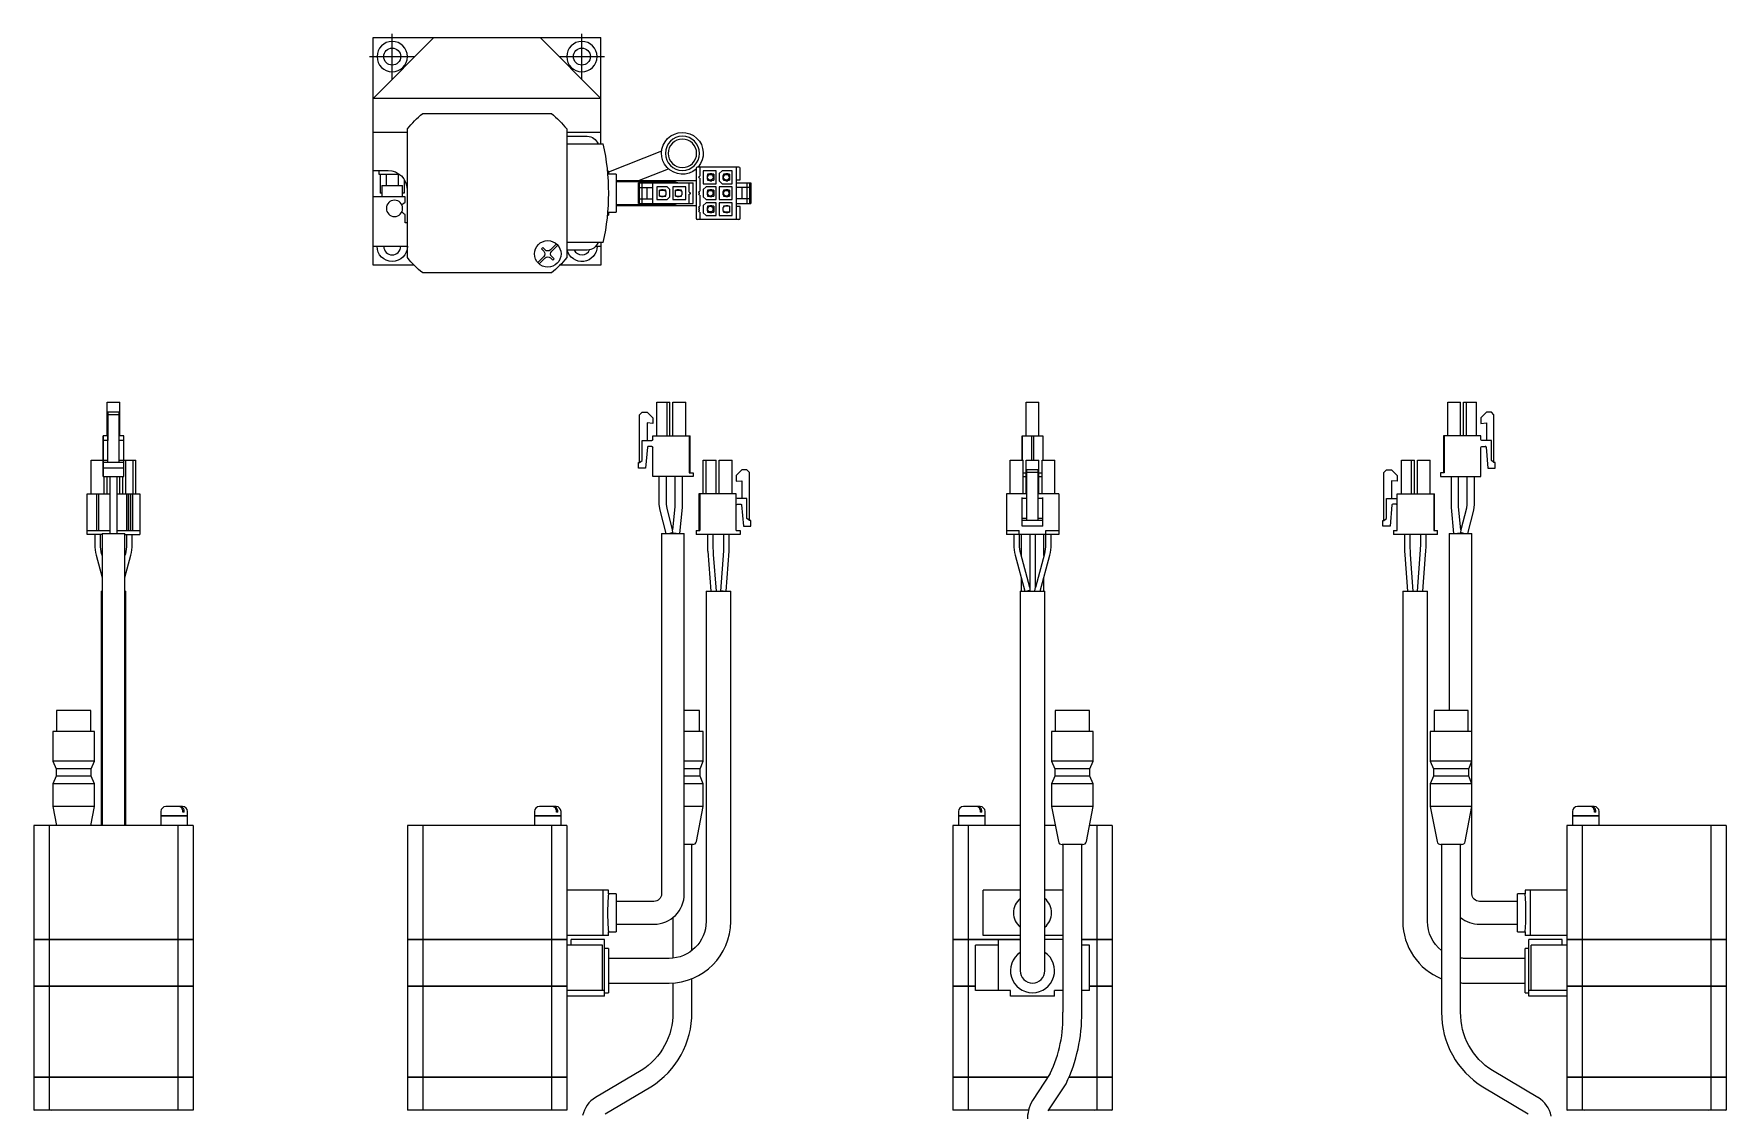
# Model space of a CAD drawing. Extents: x 0 to 475, y -8 to 539.
# Drawn here: x 20 to 466.1, y 255.6 to 539.3 of the extents above; entities that cross this region are included whole.
import ezdxf

# ---------------------------------------------------------------- set-up
doc = ezdxf.new("R2010")
doc.units = 0
doc.header["$LTSCALE"] = 0.5
doc.linetypes.add('CENTER', pattern=[50.8, 31.75, -6.35, 6.35, -6.35])
doc.layers.add('MSM_CENTER', color=1, linetype='CENTER')
doc.layers.add('MSM_CONTINUOUS', color=7, linetype='CONTINUOUS')

msp = doc.modelspace()

# ---------------------------------------------------------------- linework, layer by layer
at = {"layer": 'MSM_CENTER'}
for p, q in [((114.48, 527.28), (114.48, 539.28)), ((164.48, 527.28), (164.48, 539.28)), ((108.48, 533.28), (120.48, 533.28)), ((158.48, 533.28), (170.48, 533.28))]:
    msp.add_line(p, q, dxfattribs=at)
at = {"layer": 'MSM_CONTINUOUS'}
for p, q in [((109.48, 522.28), (125.48, 538.28)), ((109.48, 478.28), (109.48, 538.28)), ((109.48, 538.28), (169.48, 538.28)), ((153.48, 538.28), (169.48, 522.28)), ((169.48, 510.28), (169.48, 538.28)), ((169.48, 522.28), (109.48, 522.28)), ((122.51, 518.28), (156.45, 518.28)), ((118.48, 513.28), (109.48, 513.28)), ((118.48, 480.31), (118.48, 514.25)), ((160.48, 514.25), (160.48, 480.31)), ((169.48, 513.28), (160.48, 513.28)), ((160.48, 512.28), (165.9, 512.28)), ((160.48, 510.28), (170.05, 510.28)), ((185.5, 508.33), (171.48, 502.86)), ((205.88, 504.18), (194.88, 504.18)), ((195.58, 504.18), (195.58, 501.73)), ((205.18, 504.18), (205.18, 490.38)), ((109.48, 503.28), (113.38, 503.28)), ((110.98, 503.28), (110.98, 502.28)), ((110.98, 502.28), (116.38, 502.28)), ((111.3, 502.28), (111.3, 497.28)), ((112.89, 502.28), (112.89, 499.28)), ((116.06, 502.28), (116.06, 499.28)), ((117.65, 500.87), (117.65, 497.28)), ((171.48, 503.1), (171.19, 503.1)), ((173.48, 502.28), (171.26, 502.28)), ((171.48, 503.1), (171.48, 502.28)), ((173.48, 502.28), (173.48, 492.28)), ((194.58, 500.53), (173.48, 500.53)), ((188.48, 500.28), (173.48, 500.28)), ((179.26, 500.53), (187.32, 503.67)), ((179.38, 494.58), (179.38, 499.98)), ((179.38, 499.98), (193.78, 499.98)), ((179.68, 494.58), (179.68, 499.98)), ((180.38, 494.58), (180.38, 499.98)), ((183.18, 494.58), (183.18, 499.98)), ((192.78, 497.53), (192.78, 499.98)), ((193.78, 494.58), (193.78, 499.98)), ((194.58, 503.88), (194.58, 490.68)), ((195.58, 501.23), (195.58, 497.8)), ((196.48, 503.18), (196.48, 499.78)), ((199.88, 503.18), (196.48, 503.18)), ((196.48, 499.78), (199.88, 499.78)), ((197.85, 502.23), (197.48, 501.85)), ((197.48, 501.85), (197.48, 501.1)), ((197.48, 501.1), (197.85, 500.73)), ((198.23, 502.28), (197.58, 502.28)), ((197.58, 502.28), (197.58, 501.95)), ((197.58, 501), (197.58, 500.68)), ((197.58, 500.68), (198.23, 500.68)), ((197.63, 501.26), (197.77, 500.81)), ((199.23, 502.23), (197.85, 502.23)), ((197.85, 500.73), (199.23, 500.73)), ((198.73, 502.38), (198.23, 502.38)), ((198.23, 502.38), (198.23, 502.23)), ((198.23, 500.73), (198.23, 500.58)), ((198.23, 500.58), (198.73, 500.58)), ((198.73, 502.38), (198.73, 502.23)), ((199.23, 502.28), (198.73, 502.28)), ((198.73, 500.58), (198.73, 500.73)), ((198.73, 500.68), (199.23, 500.68)), ((199.23, 501.17), (199.07, 501.69)), ((199.23, 502.28), (199.23, 500.68)), ((199.88, 499.78), (199.88, 503.18)), ((201.43, 503.18), (200.68, 502.43)), ((200.68, 502.43), (200.68, 500.53)), ((200.68, 500.53), (201.43, 499.78)), ((204.08, 503.18), (201.43, 503.18)), ((201.43, 499.78), (204.08, 499.78)), ((202.05, 502.23), (201.68, 501.85)), ((201.68, 501.85), (201.68, 501.1)), ((201.83, 501.68), (201.68, 501.13)), ((201.68, 501.1), (202.05, 500.73)), ((202.43, 502.28), (201.78, 502.28)), ((201.78, 502.28), (201.78, 501.95)), ((201.78, 501), (201.78, 500.68)), ((201.78, 500.68), (202.43, 500.68)), ((203.43, 502.23), (202.05, 502.23)), ((202.05, 500.73), (203.43, 500.73)), ((202.93, 502.38), (202.43, 502.38)), ((202.43, 502.38), (202.43, 502.23)), ((202.43, 500.73), (202.43, 500.58)), ((202.43, 500.58), (202.93, 500.58)), ((202.93, 502.38), (202.93, 502.23)), ((203.43, 502.28), (202.93, 502.28)), ((202.93, 500.58), (202.93, 500.73)), ((202.93, 500.68), (203.43, 500.68)), ((203.12, 500.73), (203.27, 501.28)), ((203.43, 502.28), (203.43, 500.68)), ((204.08, 499.78), (204.08, 503.18)), ((205.18, 500.78), (206.18, 500.78)), ((205.18, 499.98), (208.98, 499.98)), ((206.18, 500.78), (206.18, 503.88)), ((207.98, 499.98), (207.98, 494.58)), ((208.68, 499.98), (208.68, 494.58)), ((208.98, 499.98), (208.98, 494.58)), ((117.88, 496.28), (109.48, 496.28)), ((111.73, 497.28), (111.3, 497.28)), ((111.73, 499.28), (117.23, 499.28)), ((111.73, 499.28), (111.73, 496.28)), ((117.23, 496.28), (117.23, 499.28)), ((117.65, 497.28), (117.23, 497.28)), ((117.88, 494.89), (117.88, 496.28)), ((118.38, 498.28), (118.38, 496.78)), ((118.48, 496.78), (118.38, 496.78)), ((179.68, 498.78), (183.18, 498.78)), ((179.68, 495.78), (183.18, 495.78)), ((181.68, 495.78), (181.68, 498.78)), ((184.28, 498.98), (184.28, 495.58)), ((186.93, 498.98), (184.28, 498.98)), ((184.28, 495.58), (186.93, 495.58)), ((185.43, 498.08), (184.93, 498.08)), ((184.93, 496.48), (184.93, 498.08)), ((186.3, 498.03), (184.93, 498.03)), ((184.93, 496.53), (186.3, 496.53)), ((184.93, 496.48), (185.43, 496.48)), ((185.93, 498.18), (185.43, 498.18)), ((185.43, 498.03), (185.43, 498.18)), ((185.43, 496.53), (185.43, 496.38)), ((185.43, 496.38), (185.93, 496.38)), ((185.93, 498.03), (185.93, 498.18)), ((186.58, 498.08), (185.93, 498.08)), ((185.93, 496.38), (185.93, 496.53)), ((185.93, 496.48), (186.58, 496.48)), ((186.68, 497.65), (186.3, 498.03)), ((186.3, 496.53), (186.68, 496.9)), ((186.58, 497.75), (186.58, 498.08)), ((186.58, 496.48), (186.58, 496.8)), ((186.68, 496.9), (186.68, 497.65)), ((187.68, 498.23), (186.93, 498.98)), ((186.93, 495.58), (187.68, 496.33)), ((187.68, 496.33), (187.68, 498.23)), ((188.48, 498.98), (188.48, 495.58)), ((191.88, 498.98), (188.48, 498.98)), ((188.48, 495.58), (191.88, 495.58)), ((189.63, 498.08), (189.13, 498.08)), ((189.13, 496.48), (189.13, 498.08)), ((190.5, 498.03), (189.13, 498.03)), ((189.13, 496.53), (190.5, 496.53)), ((189.13, 496.48), (189.63, 496.48)), ((190.13, 498.18), (189.63, 498.18)), ((189.63, 498.03), (189.63, 498.18)), ((189.63, 496.53), (189.63, 496.38)), ((189.63, 496.38), (190.13, 496.38)), ((190.13, 498.03), (190.13, 498.18)), ((190.78, 498.08), (190.13, 498.08)), ((190.13, 496.38), (190.13, 496.53)), ((190.13, 496.48), (190.78, 496.48)), ((190.88, 497.65), (190.5, 498.03)), ((190.5, 496.53), (190.88, 496.9)), ((190.78, 497.75), (190.78, 498.08)), ((190.78, 496.48), (190.78, 496.8)), ((190.88, 496.9), (190.88, 497.65)), ((191.88, 495.58), (191.88, 498.98)), ((192.78, 494.58), (192.78, 497.03)), ((195.58, 497.3), (195.58, 497.25)), ((195.58, 496.75), (195.58, 493.88)), ((197.23, 498.98), (196.48, 498.23)), ((196.48, 498.23), (196.48, 496.33)), ((196.48, 496.33), (197.23, 495.58)), ((199.88, 498.98), (197.23, 498.98)), ((197.23, 495.58), (199.88, 495.58)), ((197.85, 498.03), (197.48, 497.65)), ((197.48, 497.65), (197.48, 496.9)), ((197.48, 496.9), (197.85, 496.53)), ((198.23, 498.08), (197.58, 498.08)), ((197.58, 498.08), (197.58, 497.75)), ((197.58, 496.8), (197.58, 496.48)), ((197.58, 496.48), (198.23, 496.48)), ((199.23, 498.03), (197.85, 498.03)), ((197.85, 496.53), (199.23, 496.53)), ((198.73, 498.18), (198.23, 498.18)), ((198.23, 498.18), (198.23, 498.03)), ((198.23, 496.53), (198.23, 496.38)), ((198.23, 496.38), (198.73, 496.38)), ((198.73, 498.18), (198.73, 498.03)), ((199.23, 498.08), (198.73, 498.08)), ((198.73, 496.38), (198.73, 496.53)), ((198.73, 496.48), (199.23, 496.48)), ((199.23, 498.02), (199.14, 498.03)), ((199.23, 496.53), (199.14, 496.53)), ((199.23, 498.08), (199.23, 496.48)), ((199.88, 495.58), (199.88, 498.98)), ((204.08, 498.98), (200.68, 498.98)), ((200.68, 498.98), (200.68, 495.58)), ((200.68, 495.58), (204.08, 495.58)), ((202.05, 498.03), (201.68, 497.65)), ((201.68, 497.65), (201.68, 496.9)), ((201.68, 496.9), (202.05, 496.53)), ((202.43, 498.08), (201.78, 498.08)), ((201.78, 498.08), (201.78, 497.75)), ((201.78, 496.8), (201.78, 496.48)), ((201.78, 496.48), (202.43, 496.48)), ((203.43, 498.03), (202.05, 498.03)), ((202.05, 496.53), (203.43, 496.53)), ((202.93, 498.18), (202.43, 498.18)), ((202.43, 498.18), (202.43, 498.03)), ((202.43, 496.53), (202.43, 496.38)), ((202.43, 496.38), (202.93, 496.38)), ((202.93, 498.18), (202.93, 498.03)), ((203.43, 498.08), (202.93, 498.08)), ((202.93, 496.38), (202.93, 496.53)), ((202.93, 496.48), (203.43, 496.48)), ((203.43, 498.08), (203.43, 496.48)), ((204.08, 495.58), (204.08, 498.98)), ((208.68, 498.78), (205.18, 498.78)), ((208.68, 495.78), (205.18, 495.78)), ((206.68, 498.78), (206.68, 495.78)), ((117.52, 494.68), (117.88, 494.89)), ((117.88, 491.67), (117.52, 491.88)), ((117.88, 489.48), (117.88, 491.67)), ((171.19, 491.46), (171.48, 491.46)), ((171.26, 492.28), (173.48, 492.28)), ((171.48, 492.28), (171.48, 491.46)), ((173.48, 494.28), (188.48, 494.28)), ((173.48, 494.03), (194.58, 494.03)), ((179.38, 494.58), (193.78, 494.58)), ((195.58, 493.38), (195.58, 493.33)), ((195.58, 492.83), (195.58, 492.78)), ((195.58, 492.28), (195.58, 490.38)), ((197.23, 494.78), (196.48, 494.03)), ((196.48, 494.03), (196.48, 492.13)), ((196.48, 492.13), (197.23, 491.38)), ((199.88, 494.78), (197.23, 494.78)), ((197.23, 491.38), (199.88, 491.38)), ((197.85, 493.83), (197.48, 493.45)), ((197.48, 493.45), (197.48, 492.7)), ((197.48, 492.7), (197.85, 492.33)), ((198.23, 493.88), (197.58, 493.88)), ((197.58, 493.88), (197.58, 493.55)), ((197.58, 492.6), (197.58, 492.28)), ((197.58, 492.28), (198.23, 492.28)), ((197.63, 493.29), (197.77, 493.74)), ((199.23, 493.83), (197.85, 493.83)), ((197.85, 492.33), (199.23, 492.33)), ((198.73, 493.98), (198.23, 493.98)), ((198.23, 493.98), (198.23, 493.83)), ((198.23, 492.33), (198.23, 492.18)), ((198.23, 492.18), (198.73, 492.18)), ((198.73, 493.98), (198.73, 493.83)), ((199.23, 493.88), (198.73, 493.88)), ((198.73, 492.18), (198.73, 492.33)), ((198.73, 492.28), (199.23, 492.28)), ((199.23, 493.39), (199.07, 492.86)), ((199.23, 493.88), (199.23, 492.28)), ((199.88, 491.38), (199.88, 494.78)), ((204.08, 494.78), (200.68, 494.78)), ((200.68, 494.78), (200.68, 491.38)), ((200.68, 491.38), (204.08, 491.38)), ((202.05, 493.83), (201.68, 493.45)), ((201.68, 493.45), (201.68, 492.7)), ((201.68, 492.7), (202.05, 492.33)), ((202.43, 493.88), (201.78, 493.88)), ((201.78, 493.88), (201.78, 493.55)), ((201.78, 492.6), (201.78, 492.28)), ((201.78, 492.28), (202.43, 492.28)), ((203.43, 493.83), (202.05, 493.83)), ((202.05, 492.33), (203.43, 492.33)), ((202.93, 493.98), (202.43, 493.98)), ((202.43, 493.98), (202.43, 493.83)), ((202.43, 492.33), (202.43, 492.18)), ((202.43, 492.18), (202.93, 492.18)), ((202.93, 493.98), (202.93, 493.83)), ((203.43, 493.88), (202.93, 493.88)), ((202.93, 492.18), (202.93, 492.33)), ((202.93, 492.28), (203.43, 492.28)), ((203.43, 493.88), (203.43, 492.28)), ((204.08, 491.38), (204.08, 494.78)), ((205.18, 494.58), (208.98, 494.58)), ((206.18, 493.78), (205.18, 493.78)), ((206.18, 490.68), (206.18, 493.78)), ((118.48, 489.48), (117.88, 489.48)), ((205.88, 490.38), (194.88, 490.38)), ((109.48, 483.28), (118.48, 483.28)), ((153.81, 482.59), (154.17, 482.94)), ((154.42, 481.98), (153.81, 482.59)), ((154.17, 482.94), (154.77, 482.34)), ((156.18, 482.34), (157.77, 483.92)), ((158.12, 483.57), (156.54, 481.98)), ((170.05, 484.28), (160.48, 484.28)), ((165.9, 482.28), (160.48, 482.28)), ((168.13, 483.28), (169.48, 483.28)), ((169.48, 484.28), (169.48, 478.28)), ((120.29, 478.28), (109.48, 478.28)), ((152.83, 478.99), (154.42, 480.57)), ((154.77, 480.22), (153.18, 478.63)), ((156.78, 479.62), (156.18, 480.22)), ((156.54, 480.57), (157.14, 479.97)), ((157.14, 479.97), (156.78, 479.62)), ((169.48, 478.28), (158.66, 478.28)), ((156.45, 476.28), (122.51, 476.28)), ((39.3, 433.31), (39.3, 442.21)), ((39.3, 433.31), (39.3, 442.21)), ((39.3, 442.21), (42.7, 442.21)), ((39.3, 433.31), (39.3, 442.21)), ((42.7, 433.31), (42.7, 442.21)), ((184.28, 433.31), (184.28, 442.21)), ((184.28, 433.31), (184.28, 442.21)), ((184.28, 442.21), (187.68, 442.21)), ((186.93, 433.31), (186.93, 442.21)), ((187.68, 433.31), (187.68, 442.21)), ((188.48, 433.31), (188.48, 442.21)), ((188.48, 433.31), (188.48, 442.21)), ((188.48, 442.21), (191.88, 442.21)), ((191.88, 433.31), (191.88, 442.21)), ((281.58, 433.31), (281.58, 442.21)), ((281.58, 442.21), (284.98, 442.21)), ((281.58, 433.31), (281.58, 442.21)), ((281.58, 433.31), (281.58, 442.21)), ((284.98, 433.31), (284.98, 442.21)), ((392.74, 433.31), (392.74, 442.21)), ((392.74, 442.21), (396.14, 442.21)), ((392.74, 433.31), (392.74, 442.21)), ((396.14, 433.31), (396.14, 442.21)), ((396.94, 433.31), (396.94, 442.21)), ((396.94, 442.21), (400.34, 442.21)), ((396.94, 433.31), (396.94, 442.21)), ((397.69, 433.31), (397.69, 442.21)), ((400.34, 433.31), (400.34, 442.21)), ((39.5, 439.61), (39.5, 438.11)), ((39.5, 438.91), (39.5, 439.61)), ((42.5, 439.61), (39.5, 439.61)), ((39.5, 426.31), (39.5, 438.91)), ((42.5, 438.91), (39.5, 438.91)), ((39.5, 438.11), (39.5, 436.61)), ((42.5, 438.91), (42.5, 439.61)), ((42.5, 426.31), (42.5, 438.91)), ((179.68, 438.91), (180.38, 439.61)), ((179.68, 438.91), (180.38, 439.61)), ((179.68, 426.31), (179.68, 438.91)), ((179.68, 426.31), (179.68, 438.91)), ((180.38, 439.61), (181.68, 439.61)), ((181.68, 439.61), (183.18, 438.11)), ((183.18, 438.11), (183.18, 436.61)), ((402.94, 439.61), (401.44, 438.11)), ((402.94, 439.61), (401.44, 438.11)), ((401.44, 438.11), (401.44, 436.61)), ((401.44, 438.11), (401.44, 436.61)), ((404.24, 439.61), (402.94, 439.61)), ((404.94, 438.91), (404.24, 439.61)), ((404.94, 426.31), (404.94, 438.91)), ((38.3, 432.36), (38.3, 433.31)), ((38.3, 433.31), (38.3, 423.61)), ((39.5, 433.31), (38.3, 433.31)), ((39.5, 436.74), (39.5, 432.06)), ((39.5, 436.61), (39.5, 436.74)), ((43.7, 433.31), (42.5, 433.31)), ((43.7, 432.36), (43.7, 433.31)), ((183.18, 436.61), (181.68, 436.74)), ((181.68, 436.74), (181.68, 432.06)), ((183.18, 436.61), (181.68, 436.74)), ((183.18, 432.36), (183.18, 433.31)), ((183.18, 433.31), (193.03, 433.31)), ((183.18, 432.36), (183.18, 433.31)), ((192.78, 433.31), (192.78, 423.61)), ((193.03, 423.61), (193.03, 433.31)), ((280.58, 432.36), (280.58, 433.31)), ((280.58, 433.31), (285.98, 433.31)), ((280.58, 433.31), (280.58, 426.96)), ((283.03, 433.31), (283.03, 426.96)), ((283.53, 433.31), (283.53, 426.96)), ((285.98, 433.31), (285.98, 426.96)), ((391.84, 433.31), (391.59, 433.31)), ((391.59, 433.31), (391.59, 423.61)), ((391.84, 433.31), (391.84, 423.61)), ((401.44, 433.31), (391.84, 433.31)), ((391.84, 433.31), (391.84, 423.61)), ((401.44, 436.61), (402.94, 436.74)), ((401.44, 432.36), (401.44, 433.31)), ((402.94, 436.74), (402.94, 432.06)), ((402.94, 436.74), (402.94, 432.06)), ((38.3, 432.06), (38.3, 432.36)), ((38.3, 426.81), (38.3, 432.06)), ((39.5, 432.06), (38.3, 432.06)), ((38.3, 430.56), (38.3, 430.38)), ((38.3, 430.26), (38.3, 430.56)), ((38.3, 430.38), (38.3, 424.81)), ((38.3, 422.61), (38.3, 430.26)), ((39.5, 432.36), (39.5, 432.06)), ((39.5, 426.81), (39.5, 432.06)), ((43.7, 432.06), (42.5, 432.06)), ((43.7, 432.06), (43.7, 432.36)), ((43.7, 426.81), (43.7, 432.06)), ((180.38, 426.81), (180.38, 432.06)), ((180.38, 432.06), (182.88, 432.06)), ((180.38, 426.81), (180.38, 432.06)), ((181.78, 430.38), (181.29, 424.81)), ((182.88, 430.56), (181.98, 430.56)), ((183.18, 432.36), (183.18, 432.36)), ((183.18, 422.61), (183.18, 430.26)), ((183.18, 430.26), (183.18, 430.26)), ((183.18, 422.61), (183.18, 430.26)), ((280.58, 432.06), (280.58, 432.36)), ((280.58, 426.96), (280.58, 432.06)), ((280.58, 430.26), (280.58, 430.56)), ((280.58, 430.56), (280.58, 430.38)), ((280.58, 430.38), (280.58, 426.96)), ((280.58, 426.96), (280.58, 430.26)), ((401.44, 422.61), (401.44, 430.26)), ((404.24, 432.06), (401.74, 432.06)), ((401.74, 430.56), (402.64, 430.56)), ((402.84, 430.38), (403.33, 424.81)), ((402.84, 430.38), (402.94, 429.23)), ((402.84, 430.38), (403.33, 424.81)), ((402.84, 430.38), (402.94, 429.23)), ((402.94, 429.23), (402.94, 429.23)), ((404.24, 426.81), (404.24, 432.06)), ((35.1, 426.96), (38.3, 426.96)), ((35.1, 418.06), (35.1, 426.96)), ((38.3, 426.31), (38.3, 426.81)), ((39.5, 426.81), (38.3, 426.81)), ((38.3, 424.81), (38.3, 426.31)), ((43.7, 426.31), (38.3, 426.31)), ((43.7, 424.81), (38.3, 424.81)), ((39.5, 426.31), (39.5, 426.81)), ((43.7, 426.81), (42.5, 426.81)), ((43.7, 426.96), (46.9, 426.96)), ((43.7, 426.31), (43.7, 426.81)), ((43.7, 424.81), (43.7, 426.31)), ((43.7, 422.61), (43.7, 424.81)), ((44.25, 418.06), (44.25, 426.96)), ((46.15, 418.06), (46.15, 426.96)), ((46.9, 418.06), (46.9, 426.96)), ((179.38, 424.81), (179.38, 426.31)), ((179.38, 426.31), (179.68, 426.31)), ((179.38, 424.81), (179.38, 426.31)), ((181.29, 424.81), (179.38, 424.81)), ((179.68, 426.31), (180.38, 426.81)), ((179.68, 426.31), (180.38, 426.81)), ((196.48, 418.06), (196.48, 426.96)), ((196.48, 426.96), (199.88, 426.96)), ((197.23, 418.06), (197.23, 426.96)), ((199.88, 418.06), (199.88, 426.96)), ((200.68, 418.06), (200.68, 426.96)), ((200.68, 426.96), (204.08, 426.96)), ((204.08, 418.06), (204.08, 426.96)), ((206.68, 424.36), (205.18, 422.86)), ((207.98, 424.36), (206.68, 424.36)), ((208.68, 423.66), (207.98, 424.36)), ((277.38, 426.96), (280.78, 426.96)), ((277.38, 418.06), (277.38, 426.96)), ((280.78, 418.06), (280.78, 426.96)), ((281.58, 418.06), (281.58, 426.96)), ((281.58, 426.96), (284.98, 426.96)), ((281.78, 411.06), (281.78, 424.36)), ((284.78, 424.36), (281.78, 424.36)), ((284.78, 411.06), (284.78, 424.36)), ((284.98, 418.06), (284.98, 426.96)), ((285.78, 418.06), (285.78, 426.96)), ((285.78, 426.96), (289.18, 426.96)), ((289.18, 418.06), (289.18, 426.96)), ((375.94, 423.66), (376.64, 424.36)), ((376.64, 424.36), (377.94, 424.36)), ((377.94, 424.36), (379.44, 422.86)), ((380.54, 426.96), (383.94, 426.96)), ((380.54, 418.06), (380.54, 426.96)), ((383.19, 418.06), (383.19, 426.96)), ((383.94, 418.06), (383.94, 426.96)), ((384.74, 426.96), (388.14, 426.96)), ((384.74, 418.06), (384.74, 426.96)), ((388.14, 418.06), (388.14, 426.96)), ((403.33, 424.81), (405.24, 424.81)), ((404.94, 426.31), (404.24, 426.81)), ((405.24, 426.31), (404.94, 426.31)), ((405.24, 424.81), (405.24, 426.31)), ((38.3, 423.61), (38.3, 422.61)), ((38.3, 422.61), (43.7, 422.61)), ((38.5, 418.06), (38.5, 422.61)), ((39.3, 418.06), (39.3, 422.61)), ((40, 422.61), (40, 415.25)), ((40, 422.61), (40, 414.71)), ((42, 415.25), (42, 422.61)), ((42.7, 418.06), (42.7, 422.61)), ((43.5, 418.06), (43.5, 422.61)), ((193.78, 422.61), (183.18, 422.61)), ((184.8, 422.61), (184.8, 415.25)), ((186.8, 415.25), (186.8, 422.61)), ((189, 422.61), (189, 414.71)), ((191, 414.71), (191, 422.61)), ((192.78, 423.61), (193.78, 423.61)), ((193.78, 423.61), (193.78, 422.61)), ((205.18, 422.86), (205.18, 421.36)), ((205.18, 421.36), (206.68, 421.49)), ((206.68, 421.49), (206.68, 416.81)), ((208.68, 411.06), (208.68, 423.66)), ((280.78, 423.61), (281.58, 423.61)), ((280.78, 422.61), (281.58, 422.61)), ((284.78, 423.66), (281.78, 423.66)), ((284.98, 423.61), (285.78, 423.61)), ((284.98, 422.61), (285.78, 422.61)), ((375.94, 411.06), (375.94, 423.66)), ((379.44, 421.36), (377.94, 421.49)), ((377.94, 421.49), (377.94, 416.81)), ((379.44, 422.86), (379.44, 421.36)), ((390.84, 423.61), (390.84, 422.61)), ((390.84, 423.61), (390.84, 422.61)), ((391.84, 423.61), (390.84, 423.61)), ((390.84, 422.61), (401.44, 422.61)), ((393.62, 422.61), (393.62, 414.71)), ((395.62, 414.71), (395.62, 422.61)), ((397.82, 422.61), (397.82, 415.25)), ((399.82, 415.25), (399.82, 422.61)), ((34.1, 407.36), (34.1, 418.06)), ((34.1, 418.06), (40, 418.06)), ((36.55, 418.06), (36.55, 408.36)), ((37.05, 418.06), (37.05, 408.36)), ((40, 415.25), (40, 413.99)), ((42, 418.06), (47.9, 418.06)), ((42, 413.99), (42, 415.25)), ((44.4, 418.06), (44.4, 408.36)), ((44.9, 418.06), (44.9, 408.36)), ((44.95, 418.06), (44.95, 408.36)), ((45.45, 418.06), (45.45, 408.36)), ((45.5, 418.06), (45.5, 408.36)), ((46, 418.06), (46, 408.36)), ((47.9, 418.06), (47.9, 407.36)), ((184.8, 415.25), (185, 413.74)), ((186.93, 414.24), (186.8, 415.25)), ((205.18, 418.06), (195.33, 418.06)), ((195.33, 418.06), (195.33, 408.36)), ((195.58, 418.06), (195.58, 408.36)), ((205.18, 408.36), (205.18, 418.06)), ((207.98, 416.81), (205.48, 416.81)), ((205.48, 415.31), (206.38, 415.31)), ((206.58, 415.13), (207.06, 409.56)), ((207.98, 411.56), (207.98, 416.81)), ((276.38, 418.06), (276.38, 407.36)), ((281.78, 418.06), (276.38, 418.06)), ((280.58, 409.56), (280.58, 417.11)), ((281.78, 416.81), (280.58, 416.81)), ((290.18, 418.06), (284.78, 418.06)), ((285.98, 416.81), (284.78, 416.81)), ((285.98, 409.56), (285.98, 417.11)), ((290.18, 418.06), (290.18, 407.36)), ((376.64, 411.56), (376.64, 416.81)), ((376.64, 416.81), (379.14, 416.81)), ((378.04, 415.13), (377.56, 409.56)), ((379.14, 415.31), (378.24, 415.31)), ((379.44, 418.06), (389.29, 418.06)), ((379.44, 408.36), (379.44, 418.06)), ((389.04, 418.06), (389.04, 408.36)), ((389.29, 408.36), (389.29, 418.06)), ((397.82, 415.25), (397.69, 414.24)), ((399.62, 413.74), (399.82, 415.25)), ((40, 414.71), (40, 414.51)), ((40, 414.51), (40, 407.61)), ((40, 413.99), (40, 407.61)), ((42, 407.61), (42, 413.99)), ((185, 413.74), (186.59, 407.61)), ((188.41, 408.56), (186.93, 414.24)), ((189, 414.61), (188.41, 408.56)), ((189, 414.71), (189, 414.61)), ((190.33, 407.61), (190.99, 414.42)), ((190.99, 414.42), (191, 414.71)), ((208.68, 411.06), (207.98, 411.56)), ((208.98, 411.06), (208.68, 411.06)), ((208.98, 409.56), (208.98, 411.06)), ((281.78, 411.56), (280.58, 411.56)), ((285.98, 411.06), (280.58, 411.06)), ((285.98, 411.56), (284.78, 411.56)), ((375.64, 409.56), (375.64, 411.06)), ((375.64, 411.06), (375.94, 411.06)), ((375.94, 411.06), (376.64, 411.56)), ((393.62, 414.71), (393.63, 414.42)), ((393.63, 414.42), (394.29, 407.61)), ((395.62, 414.61), (395.62, 414.71)), ((396.21, 408.56), (395.62, 414.61)), ((397.69, 414.24), (396.21, 408.56)), ((398.03, 407.61), (399.62, 413.74)), ((34.1, 408.36), (40, 408.36)), ((38, 407.36), (34.1, 407.36)), ((36.05, 407.36), (36.05, 404.73)), ((37.55, 404.73), (37.55, 407.36)), ((38, 407.61), (44, 407.61)), ((38, 407.61), (38, 330.61)), ((42, 408.36), (47.9, 408.36)), ((44, 330.61), (44, 407.61)), ((44, 407.36), (47.9, 407.36)), ((44.45, 407.36), (44.45, 404.73)), ((45.95, 404.73), (45.95, 407.36)), ((185.48, 407.61), (191.48, 407.61)), ((185.48, 407.61), (185.48, 312.61)), ((188.47, 407.83), (187.63, 407.61)), ((188.34, 407.8), (188.33, 407.71)), ((189.33, 407.61), (188.33, 407.71)), ((188.47, 407.83), (188.41, 408.56)), ((191.48, 312.61), (191.48, 407.61)), ((194.58, 408.36), (194.58, 407.36)), ((194.58, 408.36), (195.58, 408.36)), ((206.18, 407.36), (194.58, 407.36)), ((197.6, 407.36), (197.6, 403.76)), ((199.1, 404.73), (199.1, 407.36)), ((201.8, 407.36), (201.8, 403.73)), ((203.3, 403.73), (203.3, 407.36)), ((205.18, 408.36), (206.18, 408.36)), ((206.18, 408.36), (206.18, 407.36)), ((207.06, 409.56), (208.98, 409.56)), ((276.38, 408.36), (279.78, 408.36)), ((290.18, 407.36), (276.38, 407.36)), ((278.33, 407.36), (278.33, 404.73)), ((279.78, 407.36), (279.78, 408.36)), ((279.83, 404.73), (279.83, 407.36)), ((280.28, 407.36), (280.28, 401.78)), ((285.98, 409.56), (280.58, 409.56)), ((282.53, 407.36), (282.53, 392.36)), ((284.03, 393.39), (284.03, 407.36)), ((286.28, 401.78), (286.28, 407.36)), ((286.73, 407.36), (286.73, 404.73)), ((286.78, 408.36), (290.18, 408.36)), ((286.78, 407.36), (286.78, 408.36)), ((288.23, 404.73), (288.23, 407.36)), ((377.56, 409.56), (375.64, 409.56)), ((378.44, 408.36), (378.44, 407.36)), ((378.44, 408.36), (379.44, 408.36)), ((390.04, 407.36), (378.44, 407.36)), ((381.32, 407.36), (381.32, 403.73)), ((382.82, 404.73), (382.82, 407.36)), ((385.52, 407.36), (385.52, 404.73)), ((387.02, 403.76), (387.02, 407.36)), ((389.04, 408.36), (390.04, 408.36)), ((390.04, 407.36), (390.04, 408.36)), ((393.14, 407.61), (399.14, 407.61)), ((393.14, 407.61), (393.14, 360.91)), ((396.29, 407.71), (395.29, 407.61)), ((396.21, 408.56), (396.15, 407.83)), ((396.28, 407.8), (396.15, 407.83)), ((396.99, 407.61), (396.15, 407.83)), ((396.15, 407.83), (396.28, 407.8)), ((396.28, 407.8), (396.99, 407.61)), ((396.29, 407.71), (396.28, 407.8)), ((399.14, 355.41), (399.14, 407.61)), ((36.43, 401.85), (38, 395.99)), ((38, 401.78), (37.88, 402.24)), ((44.12, 402.23), (44, 401.78)), ((44, 395.99), (45.57, 401.84)), ((197.64, 402.9), (198.47, 392.36)), ((199.2, 402.1), (199.1, 404.73)), ((199.97, 392.42), (199.2, 402.1)), ((201.78, 403.04), (200.98, 392.42)), ((202.48, 392.36), (203.27, 402.93)), ((278.71, 401.84), (281.25, 392.36)), ((282.53, 393.39), (280.16, 402.23)), ((286.4, 402.24), (284.03, 393.39)), ((285.31, 392.36), (287.85, 401.85)), ((381.35, 402.93), (381.42, 401.99)), ((381.42, 401.99), (382.14, 392.36)), ((382.91, 402.1), (382.82, 404.73)), ((383.64, 392.42), (382.91, 402.1)), ((385.42, 402.1), (384.65, 392.42)), ((385.52, 404.73), (385.42, 402.1)), ((386.15, 392.36), (386.91, 401.98)), ((386.91, 401.98), (386.98, 402.9)), ((280.28, 395.99), (280.28, 392.36)), ((283.92, 392.49), (284.03, 393.39)), ((286.28, 392.36), (286.28, 395.99)), ((37.75, 392.36), (38, 392.36)), ((37.75, 392.36), (37.75, 330.61)), ((44, 392.36), (44.25, 392.36)), ((44.25, 330.61), (44.25, 392.36)), ((197.23, 392.36), (203.73, 392.36)), ((197.23, 392.36), (197.23, 305.36)), ((201.73, 392.36), (200.98, 392.42)), ((203.73, 305.36), (203.73, 392.36)), ((280.03, 392.36), (286.53, 392.36)), ((280.03, 392.36), (280.03, 305.36)), ((284.03, 392.36), (284.03, 392.45)), ((286.53, 305.36), (286.53, 392.36)), ((380.89, 392.36), (387.39, 392.36)), ((380.89, 392.36), (380.89, 305.36)), ((383.64, 392.42), (383.62, 392.36)), ((387.39, 305.36), (387.39, 392.36)), ((35, 360.91), (26, 360.91)), ((26, 360.91), (26, 355.41)), ((35, 355.41), (35, 360.91)), ((195.48, 360.91), (191.48, 360.91)), ((195.48, 355.41), (195.48, 360.91)), ((298.28, 360.91), (289.28, 360.91)), ((289.28, 360.91), (289.28, 355.41)), ((298.28, 355.41), (298.28, 360.91)), ((398.14, 360.91), (389.14, 360.91)), ((389.14, 360.91), (389.14, 355.41)), ((398.14, 355.41), (398.14, 360.91)), ((36, 355.41), (25, 355.41)), ((25, 355.41), (25, 347.61)), ((36, 347.61), (36, 355.41)), ((196.48, 355.41), (191.48, 355.41)), ((196.48, 347.61), (196.48, 355.41)), ((299.28, 355.41), (288.28, 355.41)), ((288.28, 355.41), (288.28, 347.61)), ((299.28, 347.61), (299.28, 355.41)), ((399.14, 355.41), (388.14, 355.41)), ((388.14, 355.41), (388.14, 347.61)), ((399.14, 347.61), (399.14, 355.41)), ((36, 347.61), (25, 347.61)), ((25, 347.61), (25.85, 345.61)), ((25.85, 343.61), (25, 341.61)), ((35.15, 345.61), (25.85, 345.61)), ((25.85, 345.61), (25.85, 343.61)), ((35.15, 343.61), (25.85, 343.61)), ((35.15, 345.61), (36, 347.61)), ((35.15, 343.61), (35.15, 345.61)), ((36, 341.61), (35.15, 343.61)), ((196.48, 347.61), (191.48, 347.61)), ((195.63, 345.61), (191.48, 345.61)), ((195.63, 343.61), (191.48, 343.61)), ((195.63, 345.61), (196.48, 347.61)), ((195.63, 343.61), (195.63, 345.61)), ((196.48, 341.61), (195.63, 343.61)), ((299.28, 347.61), (288.28, 347.61)), ((288.28, 347.61), (289.13, 345.61)), ((289.13, 343.61), (288.28, 341.61)), ((298.43, 345.61), (289.13, 345.61)), ((289.13, 345.61), (289.13, 343.61)), ((298.43, 343.61), (289.13, 343.61)), ((298.43, 345.61), (299.28, 347.61)), ((298.43, 343.61), (298.43, 345.61)), ((299.28, 341.61), (298.43, 343.61)), ((399.14, 347.61), (388.14, 347.61)), ((388.14, 347.61), (388.99, 345.61)), ((388.99, 343.61), (388.14, 341.61)), ((398.29, 345.61), (388.99, 345.61)), ((388.99, 345.61), (388.99, 343.61)), ((398.29, 343.61), (388.99, 343.61)), ((398.29, 345.61), (399.14, 347.61)), ((398.29, 343.61), (398.29, 345.61)), ((399.14, 341.61), (398.29, 343.61)), ((399.14, 341.61), (399.14, 347.61)), ((36, 341.61), (25, 341.61)), ((25, 341.61), (25, 335.61)), ((36, 335.61), (36, 341.61)), ((196.48, 341.61), (191.48, 341.61)), ((196.48, 335.61), (196.48, 341.61)), ((299.28, 341.61), (288.28, 341.61)), ((288.28, 341.61), (288.28, 335.61)), ((299.28, 335.61), (299.28, 341.61)), ((399.14, 341.61), (388.14, 341.61)), ((388.14, 341.61), (388.14, 335.61)), ((399.14, 335.61), (399.14, 341.61)), ((36, 335.61), (25, 335.61)), ((25, 335.61), (25.98, 330.61)), ((35.02, 330.61), (36, 335.61)), ((59.2, 335.61), (54.8, 335.61)), ((157.68, 335.61), (153.28, 335.61)), ((196.48, 335.61), (191.48, 335.61)), ((194.67, 326.42), (196.48, 335.61)), ((269.48, 335.61), (265.08, 335.61)), ((299.28, 335.61), (288.28, 335.61)), ((288.28, 335.61), (290.09, 326.42)), ((297.47, 326.42), (299.28, 335.61)), ((399.14, 335.61), (388.14, 335.61)), ((388.14, 335.61), (389.95, 326.42)), ((397.34, 326.42), (399.14, 335.61)), ((399.14, 312.61), (399.14, 335.61)), ((431.34, 335.61), (426.94, 335.61)), ((62, 330.61), (20, 330.61)), ((20, 330.61), (20, 300.66)), ((24.03, 330.61), (24.03, 300.66)), ((53.5, 334.31), (53.5, 333.16)), ((60.5, 333.16), (53.5, 333.16)), ((60.5, 333.11), (53.5, 333.11)), ((53.5, 333.11), (53.5, 330.61)), ((53.55, 333.16), (53.55, 333.11)), ((57.97, 330.61), (57.97, 300.66)), ((59.29, 334.11), (59.29, 334.31)), ((59.65, 334.11), (59.29, 334.11)), ((59.65, 334.11), (59.65, 334.31)), ((60.45, 333.11), (60.45, 333.16)), ((60.5, 333.16), (60.5, 334.31)), ((60.5, 330.61), (60.5, 333.11)), ((62, 330.61), (62, 300.66)), ((160.48, 330.61), (118.48, 330.61)), ((118.48, 330.61), (118.48, 300.66)), ((122.51, 330.61), (122.51, 300.66)), ((151.98, 334.31), (151.98, 333.16)), ((158.98, 333.16), (151.98, 333.16)), ((158.98, 333.11), (151.98, 333.11)), ((151.98, 333.11), (151.98, 330.61)), ((152.03, 333.16), (152.03, 333.11)), ((156.45, 330.61), (156.45, 300.66)), ((157.77, 334.11), (157.77, 334.31)), ((158.12, 334.11), (157.77, 334.11)), ((158.12, 334.11), (158.12, 334.31)), ((158.93, 333.11), (158.93, 333.16)), ((158.98, 333.16), (158.98, 334.31)), ((158.98, 330.61), (158.98, 333.11)), ((160.48, 330.61), (160.48, 300.66)), ((280.03, 330.61), (262.28, 330.61)), ((262.28, 330.61), (262.28, 300.66)), ((263.78, 334.31), (263.78, 333.16)), ((270.78, 333.16), (263.78, 333.16)), ((270.78, 333.11), (263.78, 333.11)), ((263.78, 333.11), (263.78, 330.61)), ((263.83, 333.16), (263.83, 333.11)), ((266.31, 330.61), (266.31, 300.66)), ((269.57, 334.11), (269.57, 334.31)), ((269.93, 334.11), (269.57, 334.11)), ((269.93, 334.11), (269.93, 334.31)), ((270.73, 333.11), (270.73, 333.16)), ((270.78, 333.16), (270.78, 334.31)), ((270.78, 330.61), (270.78, 333.11)), ((289.26, 330.61), (286.53, 330.61)), ((304.28, 330.61), (298.3, 330.61)), ((300.25, 330.61), (300.25, 300.66)), ((304.28, 330.61), (304.28, 300.66)), ((466.14, 330.61), (424.14, 330.61)), ((424.14, 330.61), (424.14, 300.66)), ((425.64, 334.31), (425.64, 333.16)), ((432.64, 333.16), (425.64, 333.16)), ((432.64, 333.11), (425.64, 333.11)), ((425.64, 333.11), (425.64, 330.61)), ((425.69, 333.16), (425.69, 333.11)), ((428.17, 330.61), (428.17, 300.66)), ((431.44, 334.11), (431.44, 334.31)), ((431.79, 334.11), (431.44, 334.11)), ((431.79, 334.11), (431.79, 334.31)), ((432.59, 333.11), (432.59, 333.16)), ((432.64, 333.16), (432.64, 334.31)), ((432.64, 330.61), (432.64, 333.11)), ((462.11, 330.61), (462.11, 300.66)), ((466.14, 330.61), (466.14, 300.66)), ((193.69, 325.61), (191.48, 325.61)), ((193.48, 297.67), (193.48, 325.61)), ((296.49, 325.61), (291.07, 325.61)), ((291.28, 325.61), (291.28, 281.41)), ((296.28, 281.41), (296.28, 325.61)), ((396.36, 325.61), (390.93, 325.61)), ((391.14, 325.61), (391.14, 281.41)), ((396.14, 281.41), (396.14, 325.61)), ((171.47, 313.61), (160.48, 313.61)), ((170.05, 301.61), (170.05, 313.61)), ((171.47, 312.61), (171.47, 313.61)), ((173.48, 312.61), (171.47, 312.61)), ((173.48, 312.61), (173.48, 302.61)), ((270.28, 301.61), (270.28, 313.61)), ((280.03, 313.61), (270.28, 313.61)), ((291.28, 313.61), (286.53, 313.61)), ((296.28, 301.61), (296.28, 313.61)), ((411.14, 302.61), (411.14, 312.61)), ((413.15, 312.61), (411.14, 312.61)), ((424.14, 313.61), (413.15, 313.61)), ((413.15, 313.61), (413.15, 312.61)), ((414.57, 301.61), (414.57, 313.61)), ((183.48, 310.61), (173.48, 310.61)), ((411.14, 310.61), (401.14, 310.61)), ((173.48, 304.61), (183.48, 304.61)), ((188.48, 306.37), (188.48, 295.66)), ((280.03, 305.36), (280.03, 292.36)), ((286.53, 292.36), (286.53, 305.36)), ((401.14, 304.61), (411.14, 304.61)), ((20, 300.66), (62, 300.66)), ((20, 300.61), (20, 288.36)), ((20, 300.61), (62, 300.61)), ((20.05, 300.66), (20.05, 300.61)), ((24.03, 300.61), (24.03, 288.36)), ((24.29, 300.66), (24.29, 300.61)), ((57.71, 300.66), (57.71, 300.61)), ((57.97, 300.61), (57.97, 288.36)), ((61.95, 300.66), (61.95, 300.61)), ((62, 300.61), (62, 288.36)), ((118.48, 300.66), (160.48, 300.66)), ((118.48, 300.61), (118.48, 288.36)), ((118.48, 300.61), (160.48, 300.61)), ((118.53, 300.66), (118.53, 300.61)), ((122.51, 300.61), (122.51, 288.36)), ((122.76, 300.66), (122.76, 300.61)), ((156.19, 300.66), (156.19, 300.61)), ((156.45, 300.61), (156.45, 288.36)), ((160.43, 300.66), (160.43, 300.61)), ((171.47, 301.61), (160.48, 301.61)), ((160.48, 300.61), (160.48, 264.36)), ((169.88, 299.11), (160.48, 299.11)), ((170.48, 300.61), (161.68, 300.61)), ((161.68, 299.11), (161.68, 300.61)), ((169.88, 287.11), (169.88, 299.11)), ((170.48, 285.61), (170.48, 300.61)), ((171.47, 301.61), (171.47, 302.61)), ((171.47, 302.61), (173.48, 302.61)), ((262.28, 300.66), (280.03, 300.66)), ((262.28, 300.61), (262.28, 288.36)), ((262.28, 300.61), (280.03, 300.61)), ((262.33, 300.66), (262.33, 300.61)), ((266.31, 300.61), (266.31, 288.36)), ((266.57, 300.66), (266.57, 300.61)), ((268.28, 287.11), (268.28, 299.11)), ((274.28, 299.11), (268.28, 299.11)), ((280.03, 301.61), (270.28, 301.61)), ((274.28, 287.11), (274.28, 300.61)), ((291.28, 301.61), (286.53, 301.61)), ((286.53, 300.66), (291.28, 300.66)), ((291.28, 300.61), (286.53, 300.61)), ((296.28, 300.66), (304.28, 300.66)), ((296.28, 300.61), (304.28, 300.61)), ((298.28, 299.11), (296.28, 299.11)), ((298.28, 287.11), (298.28, 299.11)), ((299.99, 300.66), (299.99, 300.61)), ((300.25, 300.61), (300.25, 288.36)), ((304.23, 300.66), (304.23, 300.61)), ((304.28, 300.61), (304.28, 288.36)), ((411.14, 302.61), (413.15, 302.61)), ((413.15, 302.61), (413.15, 301.61)), ((424.14, 301.61), (413.15, 301.61)), ((422.94, 300.61), (414.14, 300.61)), ((414.14, 285.61), (414.14, 300.61)), ((414.74, 287.11), (414.74, 299.11)), ((424.14, 299.11), (414.74, 299.11)), ((422.94, 299.11), (422.94, 300.61)), ((424.14, 300.66), (466.14, 300.66)), ((424.14, 300.61), (424.14, 264.36)), ((424.14, 300.61), (466.14, 300.61)), ((424.19, 300.66), (424.19, 300.61)), ((428.17, 300.61), (428.17, 288.36)), ((428.43, 300.66), (428.43, 300.61)), ((461.86, 300.66), (461.86, 300.61)), ((462.11, 300.61), (462.11, 288.36)), ((466.09, 300.66), (466.09, 300.61)), ((466.14, 300.61), (466.14, 288.36)), ((171.48, 298.18), (170.48, 298.18)), ((171.48, 298.18), (171.48, 286.54)), ((187.48, 295.61), (171.48, 295.61)), ((413.14, 295.61), (397.14, 295.61)), ((413.14, 286.54), (413.14, 298.18)), ((414.14, 298.18), (413.14, 298.18)), ((193.48, 281.41), (193.48, 290.26)), ((20, 288.36), (62, 288.36)), ((20, 288.31), (20, 264.36)), ((20, 288.31), (62, 288.31)), ((20.05, 288.36), (20.05, 288.31)), ((24.03, 288.31), (24.03, 264.36)), ((24.29, 288.36), (24.29, 288.31)), ((57.71, 288.36), (57.71, 288.31)), ((57.97, 288.31), (57.97, 264.36)), ((61.95, 288.36), (61.95, 288.31)), ((62, 288.31), (62, 264.36)), ((118.48, 288.36), (160.48, 288.36)), ((118.48, 288.31), (118.48, 264.36)), ((118.48, 288.31), (160.48, 288.31)), ((118.53, 288.36), (118.53, 288.31)), ((122.51, 288.31), (122.51, 264.36)), ((122.76, 288.36), (122.76, 288.31)), ((156.19, 288.36), (156.19, 288.31)), ((156.45, 288.31), (156.45, 264.36)), ((160.43, 288.36), (160.43, 288.31)), ((170.48, 287.11), (160.48, 287.11)), ((170.48, 285.61), (160.48, 285.61)), ((170.48, 286.54), (171.48, 286.54)), ((171.48, 289.11), (187.48, 289.11)), ((188.48, 289.14), (188.48, 281.41)), ((262.28, 288.36), (268.28, 288.36)), ((262.28, 288.31), (262.28, 264.36)), ((262.28, 288.31), (268.28, 288.31)), ((262.33, 288.36), (262.33, 288.31)), ((266.31, 288.31), (266.31, 264.36)), ((266.57, 288.36), (266.57, 288.31)), ((277.5, 287.11), (268.28, 287.11)), ((277.5, 285.61), (277.5, 287.11)), ((289.06, 285.61), (277.5, 285.61)), ((291.28, 287.11), (289.06, 287.11)), ((289.06, 285.61), (289.06, 287.11)), ((298.28, 287.11), (296.28, 287.11)), ((298.28, 288.36), (304.28, 288.36)), ((298.28, 288.31), (304.28, 288.31)), ((299.99, 288.36), (299.99, 288.31)), ((300.25, 288.31), (300.25, 264.36)), ((304.23, 288.36), (304.23, 288.31)), ((304.28, 288.31), (304.28, 264.36)), ((397.14, 289.11), (413.14, 289.11)), ((413.14, 286.54), (414.14, 286.54)), ((424.14, 287.11), (414.14, 287.11)), ((424.14, 285.61), (414.14, 285.61)), ((424.14, 288.36), (466.14, 288.36)), ((424.14, 288.31), (466.14, 288.31)), ((424.19, 288.36), (424.19, 288.31)), ((428.17, 288.31), (428.17, 264.36)), ((428.43, 288.36), (428.43, 288.31)), ((461.86, 288.36), (461.86, 288.31)), ((462.11, 288.31), (462.11, 264.36)), ((466.09, 288.36), (466.09, 288.31)), ((466.14, 288.31), (466.14, 264.36)), ((20, 264.36), (62, 264.36)), ((20, 264.31), (20, 255.61)), ((20, 264.31), (62, 264.31)), ((20.05, 264.36), (20.05, 264.31)), ((24.03, 264.31), (24.03, 255.61)), ((24.29, 264.36), (24.29, 264.31)), ((57.71, 264.36), (57.71, 264.31)), ((57.97, 264.31), (57.97, 255.61)), ((61.95, 264.36), (61.95, 264.31)), ((62, 264.31), (62, 255.61)), ((118.48, 264.36), (160.48, 264.36)), ((118.48, 264.31), (118.48, 255.61)), ((118.48, 264.31), (160.48, 264.31)), ((118.53, 264.36), (118.53, 264.31)), ((122.51, 264.31), (122.51, 255.61)), ((122.76, 264.36), (122.76, 264.31)), ((156.19, 264.36), (156.19, 264.31)), ((156.45, 264.31), (156.45, 255.61)), ((160.43, 264.36), (160.43, 264.31)), ((160.48, 264.31), (160.48, 255.61)), ((180.08, 266.05), (168.08, 258.94)), ((262.28, 264.36), (287.34, 264.36)), ((262.28, 264.31), (262.28, 255.61)), ((262.28, 264.31), (287.31, 264.31)), ((262.33, 264.36), (262.33, 264.31)), ((266.31, 264.31), (266.31, 255.61)), ((266.57, 264.36), (266.57, 264.31)), ((287.94, 265.28), (283.26, 258.16)), ((292.92, 264.31), (304.28, 264.31)), ((292.94, 264.36), (304.28, 264.36)), ((299.99, 264.36), (299.99, 264.31)), ((300.25, 264.31), (300.25, 255.61)), ((304.23, 264.36), (304.23, 264.31)), ((304.28, 264.31), (304.28, 255.61)), ((416.54, 258.94), (404.54, 266.05)), ((424.14, 264.36), (466.14, 264.36)), ((424.14, 264.31), (424.14, 255.61)), ((424.14, 264.31), (466.14, 264.31)), ((424.19, 264.36), (424.19, 264.31)), ((428.17, 264.31), (428.17, 255.61)), ((428.43, 264.36), (428.43, 264.31)), ((461.86, 264.36), (461.86, 264.31)), ((462.11, 264.31), (462.11, 255.61)), ((466.09, 264.36), (466.09, 264.31)), ((466.14, 264.31), (466.14, 255.61)), ((170.63, 254.64), (182.63, 261.75)), ((287.44, 255.41), (292.12, 262.53)), ((401.99, 261.75), (413.99, 254.64)), ((62, 255.61), (20, 255.61)), ((20, 255.51), (20.1, 255.61)), ((24.5, 255.51), (24.54, 255.61)), ((160.48, 255.61), (118.48, 255.61)), ((282.25, 255.61), (262.28, 255.61)), ((304.28, 255.61), (287.57, 255.61)), ((299.74, 255.61), (299.78, 255.51)), ((304.28, 255.51), (304.18, 255.61)), ((466.14, 255.61), (424.14, 255.61)), ((424.24, 255.61), (424.14, 255.51)), ((428.64, 255.51), (428.68, 255.61)), ((461.64, 255.51), (461.6, 255.61)), ((466.14, 255.51), (466.04, 255.61))]:
    msp.add_line(p, q, dxfattribs=at)
at = {"layer": 'MSM_CONTINUOUS', "extrusion": (0, 0, -1)}
for centre, radius in [((-114.48, 533.28), 4), ((-164.48, 533.28), 4), ((-190.98, 507.78), 4.5), ((-190.98, 507.78), 3.75), ((-115.08, 493.28), 2.15)]:
    msp.add_circle(centre, radius, dxfattribs=at)
at = {"layer": 'MSM_CONTINUOUS'}
for centre, radius in [((114.48, 533.28), 2.25), ((164.48, 533.28), 2.25), ((198.35, 501.48), 0.75), ((202.55, 501.48), 0.75), ((198.35, 497.28), 0.75), ((202.55, 497.28), 0.75), ((198.35, 493.08), 0.75), ((155.48, 481.28), 3.5)]:
    msp.add_circle(centre, radius, dxfattribs=at)
at = {"layer": 'MSM_CONTINUOUS', "extrusion": (0, 0, -1)}
for centre, radius, start, end in [((-139.48, 497.28), 27, 38.9424, 51.0576), ((-139.48, 497.28), 27, 128.9424, 141.0576), ((-190.98, 507.78), 5.5, 229.1148, 220.8852), ((-165.9, 509.28), 3, 90, 160.5288), ((-111.47, 497.28), 60, 167.4867, 192.5133), ((-113.38, 498.28), 5, 90, 180), ((-195.58, 501.48), 0.25, 270, 90), ((-185.8, 497.28), 1, 28.9543, 48.5897), ((-185.8, 497.28), 1, 311.4089, 331.0443), ((-190, 497.28), 1, 28.9543, 48.5897), ((-190, 497.28), 1, 311.4089, 331.0443), ((-192.78, 497.28), 0.25, 89.9993, 269.9993), ((-195.58, 497), 0.25, 270, 90), ((-195.58, 497.55), 0.25, 270, 90), ((-118.39, 493.16), 1.75, 37.5649, 60), ((-118.39, 493.39), 1.75, 300, 322.4351), ((-195.58, 492.53), 0.25, 270, 90), ((-195.58, 493.63), 0.25, 270, 90), ((-195.58, 493.08), 0.25, 270, 90), ((-114.48, 483.28), 4, 180, 360), ((-153.71, 481.28), 1, 135, 225), ((-155.48, 483.05), 1, 225, 315), ((-157.24, 481.28), 1, 315, 45), ((-164.48, 483.28), 4, 180, 345.5225), ((-165.9, 485.28), 3, 199.4712, 270), ((-139.48, 497.28), 27, 308.9424, 321.0576), ((-155.48, 479.51), 1, 45, 135), ((-139.48, 497.28), 27, 218.9424, 231.0576), ((-182.88, 432.36), 0.3, 180, 270), ((-182.88, 432.36), 0.3, 180, 270), ((-182.88, 430.26), 0.3, 90, 180), ((-182.88, 430.26), 0.3, 90, 180), ((-401.74, 432.36), 0.3, 270, 0), ((-401.74, 430.26), 0.3, 0, 90), ((-402.64, 430.36), 0.2, 90, 175), ((-205.48, 417.11), 0.3, 270, 0), ((-205.48, 415.01), 0.3, 0, 90), ((-206.38, 415.11), 0.2, 90, 175), ((-47.2, 404.73), 9.65, 345.0035, 0.008), ((-34.8, 404.73), 9.65, 179.9899, 194.9986), ((-192.55, 403.73), 9.25, 180, 184.2892), ((-289.49, 404.73), 9.65, 345.0035, 0.008), ((-277.12, 404.73), 9.61, 179.9909, 195.0002), ((-183.48, 312.61), 2, 180, 270), ((-401.14, 312.61), 2, 270, 360), ((-187.48, 305.36), 9.75, 180, 270), ((-397.14, 305.36), 9.75, 307.9799, 0), ((-397.14, 305.36), 9.75, 270, 275.8868), ((-170.69, 281.16), 17.79, 179.2024, 238.1448), ((-413.92, 281.16), 17.78, 301.8382, 0.8146)]:
    msp.add_arc(centre, radius, start, end, dxfattribs=at)
at = {"layer": 'MSM_CONTINUOUS'}
for centre, radius, start, end in [((194.88, 503.88), 0.3, 90, 180), ((205.88, 503.88), 0.3, 0, 90), ((188.48, 497.28), 3, 64.1588, 115.8426), ((188.48, 497.28), 3, 244.1588, 295.8426), ((194.88, 490.68), 0.3, 180, 270), ((205.88, 490.68), 0.3, 270, 0), ((114.48, 483.28), 2.25, 180, 360), ((164.48, 483.28), 2.25, 206.3878, 335.487), ((181.98, 430.36), 0.2, 90, 175), ((182.88, 432.36), 0.3, 270, 0), ((182.88, 432.36), 0.3, 270, 0), ((182.88, 430.26), 0.3, 0, 90), ((182.88, 430.26), 0.3, 0, 90), ((402.64, 430.36), 0.2, 5, 90), ((402.64, 430.36), 0.2, 5, 90), ((378.24, 415.11), 0.2, 90, 175), ((379.14, 417.11), 0.3, 270, 0), ((379.14, 415.01), 0.3, 0, 90), ((47.2, 404.73), 11.15, 179.9911, 195.0006), ((34.8, 404.73), 11.15, 345.0015, 0.0068), ((208.35, 403.76), 10.75, 180, 184.548), ((192.55, 403.73), 10.75, 355.7108, 360), ((289.48, 404.73), 11.15, 179.9911, 195.0006), ((277.12, 404.73), 11.11, 345, 0.006), ((392.07, 403.73), 10.75, 180, 184.2892), ((376.27, 403.76), 10.75, 355.452, 0), ((199.9, 392.42), 0.0773, 309.0479, 359.5838), ((284.2, 384.24), 8.47, 101.3963, 106.3691), ((280.46, 398.52), 6.42, 286.122, 288.806), ((285.71, 397.31), 5.14, 249.569, 254.4037), ((384.72, 392.42), 0.0773, 180.4162, 230.9521), ((54.8, 334.31), 1.3, 90, 180), ((58.33, 334.8), 0.809, 33.6126, 87.2927), ((58.65, 334.72), 0.891, 28.7486, 85.0367), ((57.68, 334.33), 1.61, 359.2584, 34.7863), ((59.2, 334.31), 1.3, 0, 90), ((57.98, 334.33), 1.66, 359.4455, 29.7231), ((153.28, 334.31), 1.3, 90, 180), ((156.81, 334.8), 0.809, 33.6126, 87.2927), ((157.12, 334.72), 0.891, 28.7486, 85.0367), ((156.16, 334.33), 1.61, 359.2584, 34.7863), ((157.68, 334.31), 1.3, 0, 90), ((156.46, 334.33), 1.66, 359.4455, 29.7231), ((265.08, 334.31), 1.3, 90, 180), ((268.61, 334.8), 0.809, 33.6126, 87.2927), ((268.93, 334.72), 0.891, 28.7486, 85.0367), ((267.96, 334.33), 1.61, 359.2584, 34.7863), ((269.48, 334.31), 1.3, 0, 90), ((268.26, 334.33), 1.66, 359.4455, 29.7231), ((426.94, 334.31), 1.3, 90, 180), ((430.47, 334.8), 0.809, 33.6126, 87.2927), ((430.79, 334.72), 0.891, 28.7486, 85.0367), ((429.82, 334.33), 1.61, 359.2584, 34.7863), ((431.34, 334.31), 1.3, 0, 90), ((430.13, 334.33), 1.66, 359.4455, 29.7231), ((193.69, 326.61), 1, 270, 348.8813), ((291.07, 326.61), 1, 191.1187, 270), ((296.49, 326.61), 1, 270, 348.8813), ((390.93, 326.61), 1, 191.1187, 270), ((396.36, 326.61), 1, 270, 348.8813), ((231.49, 307.6), 60.23, 175.2289, 179.9909), ((183.48, 312.61), 8, 270, 360), ((353.36, 307.61), 60, 355.2198, 4.7802), ((283.28, 307.61), 5, 130.5416, 229.4584), ((283.28, 307.61), 5, 310.5416, 49.4584), ((231.52, 307.62), 60.26, 180.0102, 184.77), ((187.48, 305.36), 16.25, 270, 0), ((397.14, 305.36), 16.25, 180, 248.3318), ((401.14, 312.61), 8, 231.3178, 270), ((283.28, 292.36), 5.82, 123.9465, 56.0534), ((283.28, 292.36), 3.25, 180, 360), ((397.14, 305.36), 16.25, 266.4719, 270), ((170.7, 281.16), 22.77, 301.5764, 0.639), ((257.47, 280), 33.84, 334.2126, 2.3901), ((253.34, 280.98), 42.94, 334.5584, 0.5678), ((413.91, 281.15), 22.77, 179.3532, 238.4315), ((171.93, 252.55), 7.46, 121.0804, 167.1227), ((412.67, 252.53), 7.49, 11.564, 58.8506), ((292.66, 252.96), 10.74, 151.0436, 180.5246)]:
    msp.add_arc(centre, radius, start, end, dxfattribs=at)

doc.saveas('drawing.dxf')
